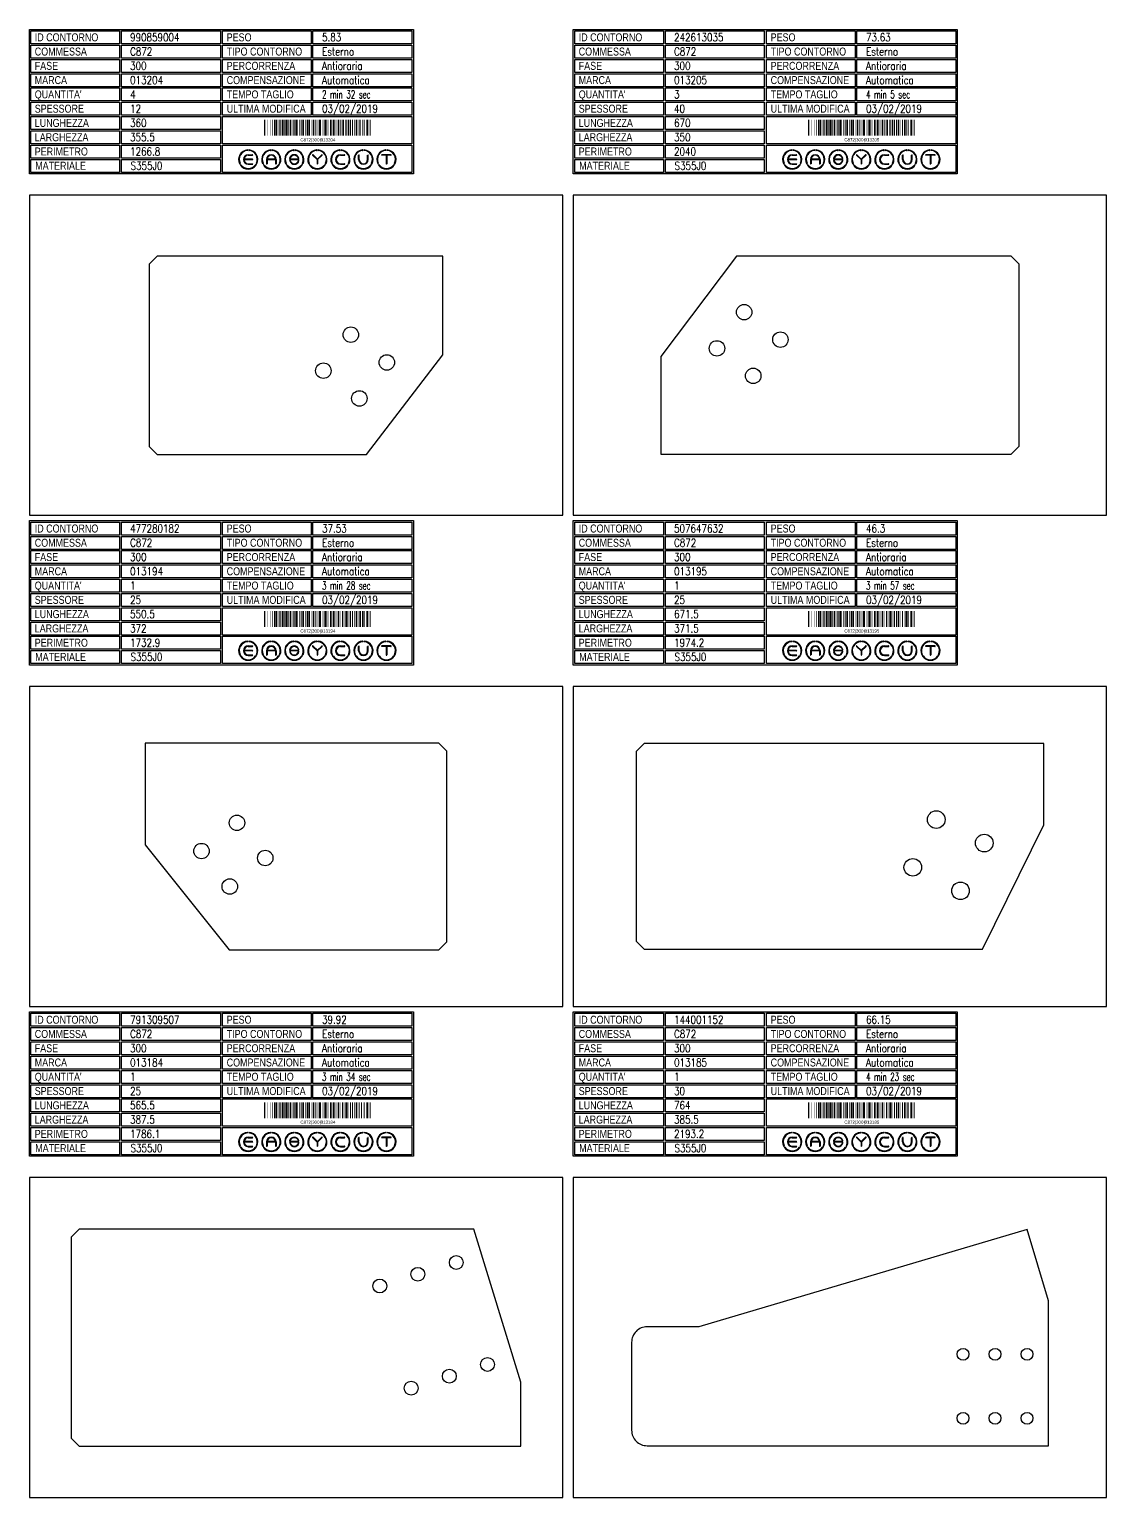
# Model space of a CAD drawing. Header units: millimetres. Extents: x 10000 to 53102, y 10000 to 35064.
# Drawn here: x 17140 to 19160, y 23412 to 26165 of the extents above; entities that cross this region are included whole.
import ezdxf
from ezdxf.enums import TextEntityAlignment as Align

# ---------------------------------------------------------------- set-up
doc = ezdxf.new("R2010")
doc.units = ezdxf.units.MM
doc.styles.add('EasyCutStyle', font='romans.shx', dxfattribs={"width": 0.8})
doc.styles.add('EasyCutStyle1', font='arial.ttf', dxfattribs={"width": 0.8})

# ---------------------------------------------------------------- blocks, each defined once
blk = doc.blocks.new('BlockShape01')
at = {"color": 253}
blk.add_lwpolyline([(0, 0), (720, 0), (720, -271), (0, -271)], close=True, dxfattribs=at)
at = {"color": 2}
for points in [[(3, -2.9), (169.3, -2.9), (169.3, -27.3), (3, -27.3)], [(3, -2.9), (169.3, -2.9), (169.3, -27.3), (3, -27.3)], [(361.9, -2.9), (528.3, -2.9), (528.3, -27.3), (361.9, -27.3)], [(3, -29.6), (169.3, -29.6), (169.3, -54), (3, -54)], [(361.9, -29.6), (528.3, -29.6), (528.3, -54), (361.9, -54)], [(3, -56.4), (169.3, -56.4), (169.3, -80.8), (3, -80.8)], [(361.9, -56.4), (528.3, -56.4), (528.3, -80.8), (361.9, -80.8)], [(3, -83.1), (169.3, -83.1), (169.3, -107.6), (3, -107.6)], [(3, -109.9), (169.3, -109.9), (169.3, -134.3), (3, -134.3)], [(361.9, -83.1), (528.3, -83.1), (528.3, -107.6), (361.9, -107.6)], [(361.9, -109.9), (528.3, -109.9), (528.3, -134.3), (361.9, -134.3)], [(3, -136.7), (169.3, -136.7), (169.3, -161.1), (3, -161.1)], [(361.9, -136.7), (528.3, -136.7), (528.3, -161.1), (361.9, -161.1)], [(3, -163.4), (169.3, -163.4), (169.3, -187.9), (3, -187.9)], [(3, -190.2), (169.3, -190.2), (169.3, -214.6), (3, -214.6)], [(3, -217), (169.3, -217), (169.3, -241.4), (3, -241.4)], [(3, -243.7), (169.3, -243.7), (169.3, -268.1), (3, -268.1)]]:
    blk.add_lwpolyline(points, close=True, dxfattribs=at)
at = {"color": 1}
for points in [[(172.7, -2.9), (358.1, -2.9), (358.1, -27.3), (172.7, -27.3)], [(531.6, -2.9), (717, -2.9), (717, -27.3), (531.6, -27.3)], [(172.7, -29.6), (358.1, -29.6), (358.1, -54), (172.7, -54)], [(531.6, -29.6), (717, -29.6), (717, -54), (531.6, -54)], [(172.7, -56.4), (358.1, -56.4), (358.1, -80.8), (172.7, -80.8)], [(531.6, -56.4), (717, -56.4), (717, -80.8), (531.6, -80.8)], [(172.7, -83.1), (358.1, -83.1), (358.1, -107.6), (172.7, -107.6)], [(172.7, -109.9), (358.1, -109.9), (358.1, -134.3), (172.7, -134.3)], [(531.6, -83.1), (717, -83.1), (717, -107.6), (531.6, -107.6)], [(531.6, -109.9), (717, -109.9), (717, -134.3), (531.6, -134.3)], [(172.7, -136.7), (358.1, -136.7), (358.1, -161.1), (172.7, -161.1)], [(531.6, -136.7), (717, -136.7), (717, -161.1), (531.6, -161.1)], [(172.7, -163.4), (358.1, -163.4), (358.1, -187.9), (172.7, -187.9)], [(361.9, -163.4), (717, -163.4), (717, -214.6), (361.9, -214.6)], [(172.7, -190.2), (358.1, -190.2), (358.1, -214.6), (172.7, -214.6)], [(172.7, -217), (358.1, -217), (358.1, -241.4), (172.7, -241.4)], [(361.9, -217), (717, -217), (717, -268.1), (361.9, -268.1)], [(172.7, -243.7), (358.1, -243.7), (358.1, -268.1), (172.7, -268.1)]]:
    blk.add_lwpolyline(points, close=True, dxfattribs=at)
at = {"color": 161, "style": 'EasyCutStyle1', "width": 0.8}
for s, p in [('ID CONTORNO', (10.1, -22.4)), ('PESO', (370, -22.4)), ('COMMESSA', (10.1, -49.1)), ('TIPO CONTORNO', (370, -49.1)), ('FASE', (10.1, -75.9)), ('PERCORRENZA', (370, -75.9)), ('MARCA', (10.1, -102.6)), ('COMPENSAZIONE', (370, -102.6)), ("QUANTITA'", (10.1, -129.4)), ('TEMPO TAGLIO', (370, -129.4)), ('SPESSORE', (10.1, -156.2)), ('ULTIMA MODIFICA', (370, -156.2)), ('LUNGHEZZA', (10.1, -182.9)), ('LARGHEZZA', (10.1, -209.7)), ('PERIMETRO', (10.1, -236.5)), ('MATERIALE', (11, -263.2))]:
    blk.add_text(s, height=15, dxfattribs=at).set_placement(p)
at = {"style": 'EasyCutStyle'}
for tag, p, width in [('IDSHAPE', (188.9, -22.4), 0.8), ('WEIGTHSHAPE', (548.8, -22.4), 0.8), ('ORDERSHAPE', (188.9, -49.1), 0.8), ('TYPESHAPE', (548.8, -49.1), 0.8), ('PHASESHAPE', (188.9, -75.9), 0.8), ('JOUSHAPE', (548.8, -75.9), 0.8), ('MKSHAPE', (188.9, -102.6), 0.8), ('COMPSHAPE', (548.8, -102.6), 0.8), ('QTASHAPE', (188.9, -129.4), 0.8), ('TIMECUTSHAPE', (548.8, -129.4), 0.65), ('TKSHAPE', (188.9, -156.2), 0.8), ('LASTMODIFYSHAPE', (548.8, -156.2), 0.8), ('LENGTHSHAPE', (188.9, -182.9), 0.8), ('HEIGHTSHAPE', (188.9, -209.7), 0.8), ('PERIMETERSHAPE', (188.9, -236.5), 0.8), ('MATSHAPE', (189.8, -263.2), 0.8)]:
    blk.add_attdef(tag, p, '', height=15, dxfattribs=dict(at, width=width))
blk = doc.blocks.new('Logo')
for color, points in [(140, [(-144.9, -7.2, -1), (-145.9, -7.6, -0.520567), (-131.2, 17.9, -1), (-131.1, 16.9, 0.520567)]), (256, [(-121.7, 0.5), (-137.5, 0.5, -0.394366), (-129.6, 7.9), (-121.7, 7.9, 1), (-121.7, 9), (-129.6, 9, 1), (-129.6, -9), (-121.7, -9, 1), (-121.7, -7.9), (-129.6, -7.9, -0.394366), (-137.5, -0.5), (-121.7, -0.5, 1)]), (140, [(-114.3, -7.2, 1), (-113.3, -7.6, 0.520567), (-128, 17.9, 0.916853), (-128.2, 16.9, 0.043377), (-128.1, 16.9, -0.520567)]), (140, [(-101.7, -7.2, -1), (-102.7, -7.6, -0.520567), (-88, 17.9, -1), (-87.9, 16.9, 0.520567)]), (140, [(-71.1, -7.2, 1), (-70.1, -7.6, 0.520567), (-84.8, 17.9, 1), (-84.9, 16.9, -0.520567)]), (140, [(-58.5, -7.2, -1), (-59.5, -7.6, -0.520567), (-44.8, 17.9, -1), (-44.7, 16.9, 0.520567)]), (256, [(-36.6, -0.5, -0.486114), (-35.5, -1.9, -0.776377), (-50.9, -2, 1), (-51.9, -2.3, 0.776377), (-34.5, -2.1, 0.486114), (-36.6, 0.5), (-49.8, 0.5, -0.486114), (-50.9, 1.9, -0.776377), (-35.5, 2, 1), (-34.5, 2.3, 0.776377), (-51.9, 2.1, 0.486114), (-49.8, -0.5)]), (140, [(-27.9, -7.2, 1), (-26.9, -7.6, 0.520567), (-41.6, 17.9, 1), (-41.7, 16.9, -0.520567)]), (140, [(-15.3, -7.2, -1), (-16.3, -7.6, -0.520567), (-1.6, 17.9, -1), (-1.5, 16.9, 0.520567)]), (256, [(0, 0.8), (-8.1, 8.8, 1), (-8.8, 8.1), (-0.5, -0.2), (-0.5, -7.9, 1), (0.5, -7.9), (0.5, -0.2), (8.8, 8.1, 1), (8.1, 8.8)]), (140, [(15.3, -7.2, 1), (16.3, -7.6, 0.520567), (1.6, 17.9, 1), (1.5, 16.9, -0.520567)]), (140, [(27.9, -7.2, -1), (26.9, -7.6, -0.520567), (41.6, 17.9, -1), (41.7, 16.9, 0.520567)]), (256, [(43.2, -9), (51.1, -9, 1), (51.1, -7.9), (43.2, -7.9, -1), (43.2, 7.9), (51.1, 7.9, 1), (51.1, 9), (43.2, 9, 1)]), (140, [(58.5, -7.2, 1), (59.5, -7.6, 0.520567), (44.8, 17.9, 1), (44.7, 16.9, -0.520567)]), (140, [(71.1, -7.2, -1), (70.1, -7.6, -0.520567), (84.8, 17.9, -1), (84.9, 16.9, 0.520567)]), (256, [(78.5, 0), (78.5, 7.9, 1), (77.4, 7.9), (77.4, 0, 1), (95.4, 0), (95.4, 7.9, 1), (94.3, 7.9), (94.3, 0, -1)]), (140, [(101.7, -7.2, 1), (102.7, -7.6, 0.520567), (88, 17.9, 1), (87.9, 16.9, -0.520567)]), (140, [(114.3, -7.2, -1), (113.3, -7.6, -0.520567), (128, 17.9, -1), (128.1, 16.9, 0.520567)]), (256, [(121.1, 9, 1), (121.1, 7.9), (129.1, 7.9), (129.1, -7.9, 1), (130.1, -7.9), (130.1, 7.9), (138.1, 7.9, 1), (138.1, 9)]), (140, [(144.9, -7.2, 1), (145.9, -7.6, 0.520567), (131.2, 17.9, 1), (131.1, 16.9, -0.520567)]), (140, [(-114.9, -10.3, 1), (-115.7, -9.7, -0.520567), (-143.5, -9.7, 1), (-144.3, -10.3, 0.520567)]), (140, [(-71.7, -10.3, 1), (-72.5, -9.7, -0.520567), (-100.3, -9.7, 1), (-101.1, -10.3, 0.520567)]), (140, [(-28.5, -10.3, 1), (-29.3, -9.7, -0.520567), (-57.1, -9.7, 1), (-57.9, -10.3, 0.520567)]), (140, [(14.7, -10.3, 1), (13.9, -9.7, -0.520567), (-13.9, -9.7, 1), (-14.7, -10.3, 0.520567)]), (140, [(57.9, -10.3, 1), (57.1, -9.7, -0.520567), (29.3, -9.7, 1), (28.5, -10.3, 0.520567)]), (140, [(101.1, -10.3, 1), (100.3, -9.7, -0.520567), (72.5, -9.7, 1), (71.7, -10.3, 0.520567)]), (140, [(144.3, -10.3, 1), (143.5, -9.7, -0.520567), (115.7, -9.7, 1), (114.9, -10.3, 0.520567)])]:
    blk.add_hatch(color=color).paths.add_polyline_path(points)
h = blk.add_hatch(color=256)
h.paths.add_polyline_path([(-78.5, -0.5), (-78.5, -7.9, 1), (-77.4, -7.9), (-77.4, 0, 1), (-95.4, 0), (-95.4, -7.9, 1), (-94.3, -7.9), (-94.3, -0.5)])
h.paths.add_polyline_path([(-94.3, 0.5, -0.933992), (-78.5, 0.5)], flags=16)
for p, q in [((-121.7, 0.5), (-137.5, 0.5)), ((-129.6, 9), (-121.7, 9)), ((-129.6, 7.9), (-121.7, 7.9)), ((-95.4, 0), (-95.4, -7.9)), ((-78.5, 0.5), (-94.3, 0.5)), ((-77.4, 0), (-77.4, -7.9)), ((-36.6, 0.5), (-49.8, 0.5)), ((-0.5, -0.2), (-8.8, 8.1)), ((0, 0.8), (-8.1, 8.8)), ((0, 0.8), (8.1, 8.8)), ((0.5, -0.2), (8.8, 8.1)), ((43.2, 9), (51.1, 9)), ((43.2, 7.9), (51.1, 7.9)), ((77.4, 0), (77.4, 7.9)), ((78.5, 0), (78.5, 7.9)), ((94.3, 0), (94.3, 7.9)), ((95.4, 0), (95.4, 7.9)), ((138.1, 9), (121.1, 9)), ((129.1, 7.9), (121.1, 7.9)), ((129.1, 7.9), (129.1, -7.9)), ((130.1, 7.9), (130.1, -7.9)), ((138.1, 7.9), (130.1, 7.9)), ((-121.7, -0.5), (-137.5, -0.5)), ((-129.6, -7.9), (-121.7, -7.9)), ((-129.6, -9), (-121.7, -9)), ((-94.3, -0.5), (-94.3, -7.9)), ((-78.5, -0.5), (-94.3, -0.5)), ((-78.5, -0.5), (-78.5, -7.9)), ((-36.6, -0.5), (-49.8, -0.5)), ((-0.5, -0.2), (-0.5, -7.9)), ((0.5, -0.2), (0.5, -7.9)), ((43.2, -7.9), (51.1, -7.9)), ((43.2, -9), (51.1, -9))]:
    blk.add_line(p, q)
at = {"color": 140}
for centre, radius, start, end in [((-129.6, 0), 18, 95, 205), ((-129.6, 0), 16.9, 95, 205), ((-131.1, 17.4), 0.54, 275, 95), ((-128.1, 17.4), 0.54, 85, 265), ((-129.6, 0), 16.9, 335, 85), ((-129.6, 0), 18, 335, 85), ((-86.4, 0), 18, 95, 205), ((-86.4, 0), 16.9, 95, 205), ((-87.9, 17.4), 0.54, 275, 95), ((-84.9, 17.4), 0.54, 85, 265), ((-86.4, 0), 16.9, 335, 85), ((-86.4, 0), 18, 335, 85), ((-43.2, 0), 18, 95, 205), ((-43.2, 0), 16.9, 95, 205), ((-44.7, 17.4), 0.54, 275, 95), ((-41.7, 17.4), 0.54, 85, 265), ((-43.2, 0), 16.9, 335, 85), ((-43.2, 0), 18, 335, 85), ((0, 0), 18, 95, 205), ((0, 0), 16.9, 95, 205), ((-1.5, 17.4), 0.54, 275, 95), ((1.5, 17.4), 0.54, 85, 265), ((0, 0), 16.9, 335, 85), ((0, 0), 18, 335, 85), ((43.2, 0), 18, 95, 205), ((43.2, 0), 16.9, 95, 205), ((41.7, 17.4), 0.54, 275, 95), ((44.7, 17.4), 0.54, 85, 265), ((43.2, 0), 16.9, 335, 85), ((43.2, 0), 18, 335, 85), ((86.4, 0), 18, 95, 205), ((86.4, 0), 16.9, 95, 205), ((84.9, 17.4), 0.54, 275, 95), ((87.9, 17.4), 0.54, 85, 265), ((86.4, 0), 16.9, 335, 85), ((86.4, 0), 18, 335, 85), ((129.6, 0), 18, 95, 205), ((129.6, 0), 16.9, 95, 205), ((128.1, 17.4), 0.54, 275, 95), ((131.1, 17.4), 0.54, 85, 265), ((129.6, 0), 16.9, 335, 85), ((129.6, 0), 18, 335, 85), ((-145.4, -7.4), 0.54, 205, 25), ((-143.9, -10), 0.54, 35, 215), ((-129.6, 0), 18, 215, 325), ((-129.6, 0), 16.9, 215, 325), ((-115.3, -10), 0.54, 325, 145), ((-113.8, -7.4), 0.54, 155, 335), ((-102.2, -7.4), 0.54, 205, 25), ((-100.7, -10), 0.54, 35, 215), ((-86.4, 0), 18, 215, 325), ((-86.4, 0), 16.9, 215, 325), ((-72.1, -10), 0.54, 325, 145), ((-70.6, -7.4), 0.54, 155, 335), ((-59, -7.4), 0.54, 205, 25), ((-57.5, -10), 0.54, 35, 215), ((-43.2, 0), 18, 215, 325), ((-43.2, 0), 16.9, 215, 325), ((-28.9, -10), 0.54, 325, 145), ((-27.4, -7.4), 0.54, 155, 335), ((-15.8, -7.4), 0.54, 205, 25), ((-14.3, -10), 0.54, 35, 215), ((0, 0), 18, 215, 325), ((0, 0), 16.9, 215, 325), ((14.3, -10), 0.54, 325, 145), ((15.8, -7.4), 0.54, 155, 335), ((27.4, -7.4), 0.54, 205, 25), ((28.9, -10), 0.54, 35, 215), ((43.2, 0), 18, 215, 325), ((43.2, 0), 16.9, 215, 325), ((57.5, -10), 0.54, 325, 145), ((59, -7.4), 0.54, 155, 335), ((70.6, -7.4), 0.54, 205, 25), ((72.1, -10), 0.54, 35, 215), ((86.4, 0), 18, 215, 325), ((86.4, 0), 16.9, 215, 325), ((100.7, -10), 0.54, 325, 145), ((102.2, -7.4), 0.54, 155, 335), ((113.8, -7.4), 0.54, 205, 25), ((115.3, -10), 0.54, 35, 215), ((129.6, 0), 18, 215, 325), ((129.6, 0), 16.9, 215, 325), ((143.9, -10), 0.54, 325, 145), ((145.4, -7.4), 0.54, 155, 335)]:
    blk.add_arc(centre, radius, start, end, dxfattribs=at)
for centre, radius, start, end in [((-129.6, 0), 9, 90, 270), ((-129.6, 0), 7.92, 90, 176.0904), ((-121.7, 8.5), 0.54, 270, 90), ((-121.7, 0), 0.54, 270, 90), ((-86.4, 0), 9, 0, 180), ((-86.4, 0), 7.92, 3.9096, 176.0904), ((-49.8, 1.6), 2.16, 166.2998, 270), ((-43.2, 0), 9, 15, 166.2998), ((-43.2, 0), 7.92, 15, 166.2998), ((-49.8, 1.6), 1.08, 166.2998, 270), ((-36.6, -1.6), 2.16, 346.2998, 90), ((-35, 2.2), 0.54, 195, 15), ((-8.5, 8.5), 0.54, 45, 225), ((8.5, 8.5), 0.54, 315, 135), ((43.2, 0), 9, 90, 270), ((43.2, 0), 7.92, 90, 270), ((51.1, 8.5), 0.54, 270, 90), ((77.9, 7.9), 0.54, 0, 180), ((86.4, 0), 9, 180, 0), ((86.4, 0), 7.92, 180, 0), ((94.9, 7.9), 0.54, 0, 180), ((121.1, 8.5), 0.54, 90, 270), ((138.1, 8.5), 0.54, 270, 90), ((-129.6, 0), 7.92, 183.9096, 270), ((-121.7, -8.5), 0.54, 270, 90), ((-94.9, -7.9), 0.54, 180, 0), ((-77.9, -7.9), 0.54, 180, 0), ((-51.4, -2.2), 0.54, 15, 195), ((-43.2, 0), 9, 195, 346.2998), ((-43.2, 0), 7.92, 195, 346.2998), ((-36.6, -1.6), 1.08, 346.2998, 90), ((0, -7.9), 0.54, 180, 0), ((51.1, -8.5), 0.54, 270, 90), ((129.6, -7.9), 0.54, 180, 0)]:
    blk.add_arc(centre, radius, start, end)
blk = doc.blocks.new('791309507_128', base_point=(322.75, -326.25))
at = {"linetype": 'Continuous'}
for points, const_width in [([(323.75, -326.25), (323.75, -296.25)], 2), ([(326.25, -326.25), (326.25, -296.25)], 1), ([(329.25, -326.25), (329.25, -296.25)], 1), ([(334.25, -326.25), (334.25, -296.25)], 1), ([(338.25, -326.25), (338.25, -296.25)], 1), ([(342.75, -326.25), (342.75, -296.25)], 2), ([(346.25, -326.25), (346.25, -296.25)], 3), ([(349.25, -326.25), (349.25, -296.25)], 1), ([(352.75, -326.25), (352.75, -296.25)], 2), ([(357.25, -326.25), (357.25, -296.25)], 3), ([(360.75, -326.25), (360.75, -296.25)], 2), ([(364.25, -326.25), (364.25, -296.25)], 3), ([(367.75, -326.25), (367.75, -296.25)], 2), ([(372.25, -326.25), (372.25, -296.25)], 3), ([(376.25, -326.25), (376.25, -296.25)], 1), ([(378.25, -326.25), (378.25, -296.25)], 1), ([(380.25, -326.25), (380.25, -296.25)], 1), ([(383.75, -326.25), (383.75, -296.25)], 4), ([(389.75, -326.25), (389.75, -296.25)], 2), ([(393.25, -326.25), (393.25, -296.25)], 1), ([(396.25, -326.25), (396.25, -296.25)], 3), ([(400.25, -326.25), (400.25, -296.25)], 1), ([(404.25, -326.25), (404.25, -296.25)], 3), ([(407.75, -326.25), (407.75, -296.25)], 2), ([(411.25, -326.25), (411.25, -296.25)], 1), ([(415.25, -326.25), (415.25, -296.25)], 3), ([(418.75, -326.25), (418.75, -296.25)], 2), ([(422.25, -326.25), (422.25, -296.25)], 1), ([(424.25, -326.25), (424.25, -296.25)], 1), ([(427.75, -326.25), (427.75, -296.25)], 4), ([(433.25, -326.25), (433.25, -296.25)], 1), ([(437.25, -326.25), (437.25, -296.25)], 3), ([(440.75, -326.25), (440.75, -296.25)], 2), ([(444.25, -326.25), (444.25, -296.25)], 1), ([(448.25, -326.25), (448.25, -296.25)], 3), ([(452.75, -326.25), (452.75, -296.25)], 2), ([(455.75, -326.25), (455.75, -296.25)], 2), ([(459.25, -326.25), (459.25, -296.25)], 1), ([(462.25, -326.25), (462.25, -296.25)], 3), ([(466.25, -326.25), (466.25, -296.25)], 1), ([(470.25, -326.25), (470.25, -296.25)], 3), ([(474.75, -326.25), (474.75, -296.25)], 2), ([(478.25, -326.25), (478.25, -296.25)], 3), ([(481.25, -326.25), (481.25, -296.25)], 1), ([(484.75, -326.25), (484.75, -296.25)], 2), ([(488.75, -326.25), (488.75, -296.25)], 2), ([(492.25, -326.25), (492.25, -296.25)], 1), ([(496.25, -326.25), (496.25, -296.25)], 3), ([(499.25, -326.25), (499.25, -296.25)], 1), ([(502.25, -326.25), (502.25, -296.25)], 1), ([(505.75, -326.25), (505.75, -296.25)], 2), ([(510.75, -326.25), (510.75, -296.25)], 2), ([(516.25, -326.25), (516.25, -296.25)], 3), ([(519.25, -326.25), (519.25, -296.25)], 1), ([(521.75, -326.25), (521.75, -296.25)], 2)]:
    blk.add_lwpolyline(points, dxfattribs=dict(at, const_width=const_width))
blk.add_text('C872|300|013184', height=6).set_placement((423.75, -336.75), align=Align.CENTER)
blk = doc.blocks.new('144001152_128', base_point=(422, -327.25))
at = {"linetype": 'Continuous'}
for points, const_width in [([(423, -327.25), (423, -297.25)], 2), ([(425.5, -327.25), (425.5, -297.25)], 1), ([(428.5, -327.25), (428.5, -297.25)], 1), ([(433.5, -327.25), (433.5, -297.25)], 1), ([(437.5, -327.25), (437.5, -297.25)], 1), ([(442, -327.25), (442, -297.25)], 2), ([(445.5, -327.25), (445.5, -297.25)], 3), ([(448.5, -327.25), (448.5, -297.25)], 1), ([(452, -327.25), (452, -297.25)], 2), ([(456.5, -327.25), (456.5, -297.25)], 3), ([(460, -327.25), (460, -297.25)], 2), ([(463.5, -327.25), (463.5, -297.25)], 3), ([(467, -327.25), (467, -297.25)], 2), ([(471.5, -327.25), (471.5, -297.25)], 3), ([(475.5, -327.25), (475.5, -297.25)], 1), ([(477.5, -327.25), (477.5, -297.25)], 1), ([(479.5, -327.25), (479.5, -297.25)], 1), ([(483, -327.25), (483, -297.25)], 4), ([(489, -327.25), (489, -297.25)], 2), ([(492.5, -327.25), (492.5, -297.25)], 1), ([(495.5, -327.25), (495.5, -297.25)], 3), ([(499.5, -327.25), (499.5, -297.25)], 1), ([(503.5, -327.25), (503.5, -297.25)], 3), ([(507, -327.25), (507, -297.25)], 2), ([(510.5, -327.25), (510.5, -297.25)], 1), ([(514.5, -327.25), (514.5, -297.25)], 3), ([(518, -327.25), (518, -297.25)], 2), ([(521.5, -327.25), (521.5, -297.25)], 1), ([(523.5, -327.25), (523.5, -297.25)], 1), ([(527, -327.25), (527, -297.25)], 4), ([(532.5, -327.25), (532.5, -297.25)], 1), ([(536.5, -327.25), (536.5, -297.25)], 3), ([(540, -327.25), (540, -297.25)], 2), ([(543.5, -327.25), (543.5, -297.25)], 1), ([(547.5, -327.25), (547.5, -297.25)], 3), ([(552, -327.25), (552, -297.25)], 2), ([(555, -327.25), (555, -297.25)], 2), ([(558.5, -327.25), (558.5, -297.25)], 1), ([(561.5, -327.25), (561.5, -297.25)], 3), ([(565.5, -327.25), (565.5, -297.25)], 1), ([(569.5, -327.25), (569.5, -297.25)], 3), ([(574, -327.25), (574, -297.25)], 2), ([(577.5, -327.25), (577.5, -297.25)], 3), ([(580.5, -327.25), (580.5, -297.25)], 1), ([(584, -327.25), (584, -297.25)], 2), ([(588, -327.25), (588, -297.25)], 2), ([(591.5, -327.25), (591.5, -297.25)], 3), ([(595.5, -327.25), (595.5, -297.25)], 1), ([(599, -327.25), (599, -297.25)], 2), ([(603.5, -327.25), (603.5, -297.25)], 3), ([(607.5, -327.25), (607.5, -297.25)], 1), ([(610, -327.25), (610, -297.25)], 2), ([(615.5, -327.25), (615.5, -297.25)], 3), ([(618.5, -327.25), (618.5, -297.25)], 1), ([(621, -327.25), (621, -297.25)], 2)]:
    blk.add_lwpolyline(points, dxfattribs=dict(at, const_width=const_width))
blk.add_text('C872|300|013185', height=6).set_placement((523, -337.75), align=Align.CENTER)
blk = doc.blocks.new('477280182_128', base_point=(315.25, -334))
at = {"linetype": 'Continuous'}
for points, const_width in [([(338.75, -334), (338.75, -304)], 3), ([(349.75, -334), (349.75, -304)], 3), ([(356.75, -334), (356.75, -304)], 3), ([(364.75, -334), (364.75, -304)], 3), ([(376.25, -334), (376.25, -304)], 4), ([(388.75, -334), (388.75, -304)], 3), ([(396.75, -334), (396.75, -304)], 3), ([(407.75, -334), (407.75, -304)], 3), ([(420.25, -334), (420.25, -304)], 4), ([(429.75, -334), (429.75, -304)], 3), ([(440.75, -334), (440.75, -304)], 3), ([(454.75, -334), (454.75, -304)], 3), ([(462.75, -334), (462.75, -304)], 3), ([(470.75, -334), (470.75, -304)], 3), ([(488.75, -334), (488.75, -304)], 3), ([(495.75, -334), (495.75, -304)], 3), ([(508.75, -334), (508.75, -304)], 3), ([(316.25, -334), (316.25, -304)], 2), ([(318.75, -334), (318.75, -304)], 1), ([(321.75, -334), (321.75, -304)], 1), ([(326.75, -334), (326.75, -304)], 1), ([(330.75, -334), (330.75, -304)], 1), ([(335.25, -334), (335.25, -304)], 2), ([(341.75, -334), (341.75, -304)], 1), ([(345.25, -334), (345.25, -304)], 2), ([(353.25, -334), (353.25, -304)], 2), ([(360.25, -334), (360.25, -304)], 2), ([(368.75, -334), (368.75, -304)], 1), ([(370.75, -334), (370.75, -304)], 1), ([(372.75, -334), (372.75, -304)], 1), ([(382.25, -334), (382.25, -304)], 2), ([(385.75, -334), (385.75, -304)], 1), ([(392.75, -334), (392.75, -304)], 1), ([(400.25, -334), (400.25, -304)], 2), ([(403.75, -334), (403.75, -304)], 1), ([(411.25, -334), (411.25, -304)], 2), ([(414.75, -334), (414.75, -304)], 1), ([(416.75, -334), (416.75, -304)], 1), ([(425.75, -334), (425.75, -304)], 1), ([(433.25, -334), (433.25, -304)], 2), ([(436.75, -334), (436.75, -304)], 1), ([(445.25, -334), (445.25, -304)], 2), ([(448.25, -334), (448.25, -304)], 2), ([(451.75, -334), (451.75, -304)], 1), ([(458.75, -334), (458.75, -304)], 1), ([(467.25, -334), (467.25, -304)], 2), ([(474.75, -334), (474.75, -304)], 1), ([(477.25, -334), (477.25, -304)], 2), ([(481.25, -334), (481.25, -304)], 2), ([(484.75, -334), (484.75, -304)], 1), ([(491.75, -334), (491.75, -304)], 1), ([(500.25, -334), (500.25, -304)], 2), ([(503.25, -334), (503.25, -304)], 2), ([(511.75, -334), (511.75, -304)], 1), ([(514.25, -334), (514.25, -304)], 2)]:
    blk.add_lwpolyline(points, dxfattribs=dict(at, const_width=const_width))
blk.add_text('C872|300|013194', height=6).set_placement((416.25, -344.5), align=Align.CENTER)
blk = doc.blocks.new('507647632_128', base_point=(375.75, -334.25))
at = {"linetype": 'Continuous'}
for points, const_width in [([(399.25, -334.25), (399.25, -304.25)], 3), ([(410.25, -334.25), (410.25, -304.25)], 3), ([(417.25, -334.25), (417.25, -304.25)], 3), ([(425.25, -334.25), (425.25, -304.25)], 3), ([(436.75, -334.25), (436.75, -304.25)], 4), ([(449.25, -334.25), (449.25, -304.25)], 3), ([(457.25, -334.25), (457.25, -304.25)], 3), ([(468.25, -334.25), (468.25, -304.25)], 3), ([(480.75, -334.25), (480.75, -304.25)], 4), ([(490.25, -334.25), (490.25, -304.25)], 3), ([(501.25, -334.25), (501.25, -304.25)], 3), ([(515.25, -334.25), (515.25, -304.25)], 3), ([(523.25, -334.25), (523.25, -304.25)], 3), ([(531.25, -334.25), (531.25, -304.25)], 3), ([(545.25, -334.25), (545.25, -304.25)], 3), ([(569.25, -334.25), (569.25, -304.25)], 3), ([(376.75, -334.25), (376.75, -304.25)], 2), ([(379.25, -334.25), (379.25, -304.25)], 1), ([(382.25, -334.25), (382.25, -304.25)], 1), ([(387.25, -334.25), (387.25, -304.25)], 1), ([(391.25, -334.25), (391.25, -304.25)], 1), ([(395.75, -334.25), (395.75, -304.25)], 2), ([(402.25, -334.25), (402.25, -304.25)], 1), ([(405.75, -334.25), (405.75, -304.25)], 2), ([(413.75, -334.25), (413.75, -304.25)], 2), ([(420.75, -334.25), (420.75, -304.25)], 2), ([(429.25, -334.25), (429.25, -304.25)], 1), ([(431.25, -334.25), (431.25, -304.25)], 1), ([(433.25, -334.25), (433.25, -304.25)], 1), ([(442.75, -334.25), (442.75, -304.25)], 2), ([(446.25, -334.25), (446.25, -304.25)], 1), ([(453.25, -334.25), (453.25, -304.25)], 1), ([(460.75, -334.25), (460.75, -304.25)], 2), ([(464.25, -334.25), (464.25, -304.25)], 1), ([(471.75, -334.25), (471.75, -304.25)], 2), ([(475.25, -334.25), (475.25, -304.25)], 1), ([(477.25, -334.25), (477.25, -304.25)], 1), ([(486.25, -334.25), (486.25, -304.25)], 1), ([(493.75, -334.25), (493.75, -304.25)], 2), ([(497.25, -334.25), (497.25, -304.25)], 1), ([(505.75, -334.25), (505.75, -304.25)], 2), ([(508.75, -334.25), (508.75, -304.25)], 2), ([(512.25, -334.25), (512.25, -304.25)], 1), ([(519.25, -334.25), (519.25, -304.25)], 1), ([(527.75, -334.25), (527.75, -304.25)], 2), ([(535.25, -334.25), (535.25, -304.25)], 1), ([(537.75, -334.25), (537.75, -304.25)], 2), ([(541.75, -334.25), (541.75, -304.25)], 2), ([(549.25, -334.25), (549.25, -304.25)], 1), ([(552.75, -334.25), (552.75, -304.25)], 2), ([(557.75, -334.25), (557.75, -304.25)], 2), ([(560.75, -334.25), (560.75, -304.25)], 2), ([(563.75, -334.25), (563.75, -304.25)], 2), ([(572.25, -334.25), (572.25, -304.25)], 1), ([(574.75, -334.25), (574.75, -304.25)], 2)]:
    blk.add_lwpolyline(points, dxfattribs=dict(at, const_width=const_width))
blk.add_text('C872|300|013195', height=6).set_placement((476.75, -344.75), align=Align.CENTER)
blk = doc.blocks.new('990859004_128', base_point=(220, -342.2))
at = {"linetype": 'Continuous'}
for points, const_width in [([(221, -342.2), (221, -312.2)], 2), ([(223.5, -342.2), (223.5, -312.2)], 1), ([(226.5, -342.2), (226.5, -312.2)], 1), ([(231.5, -342.2), (231.5, -312.2)], 1), ([(235.5, -342.2), (235.5, -312.2)], 1), ([(240, -342.2), (240, -312.2)], 2), ([(243.5, -342.2), (243.5, -312.2)], 3), ([(246.5, -342.2), (246.5, -312.2)], 1), ([(250, -342.2), (250, -312.2)], 2), ([(254.5, -342.2), (254.5, -312.2)], 3), ([(258, -342.2), (258, -312.2)], 2), ([(261.5, -342.2), (261.5, -312.2)], 3), ([(265, -342.2), (265, -312.2)], 2), ([(269.5, -342.2), (269.5, -312.2)], 3), ([(273.5, -342.2), (273.5, -312.2)], 1), ([(275.5, -342.2), (275.5, -312.2)], 1), ([(277.5, -342.2), (277.5, -312.2)], 1), ([(281, -342.2), (281, -312.2)], 4), ([(287, -342.2), (287, -312.2)], 2), ([(290.5, -342.2), (290.5, -312.2)], 1), ([(293.5, -342.2), (293.5, -312.2)], 3), ([(297.5, -342.2), (297.5, -312.2)], 1), ([(301.5, -342.2), (301.5, -312.2)], 3), ([(305, -342.2), (305, -312.2)], 2), ([(308.5, -342.2), (308.5, -312.2)], 1), ([(312.5, -342.2), (312.5, -312.2)], 3), ([(316, -342.2), (316, -312.2)], 2), ([(319.5, -342.2), (319.5, -312.2)], 1), ([(321.5, -342.2), (321.5, -312.2)], 1), ([(325, -342.2), (325, -312.2)], 4), ([(330.5, -342.2), (330.5, -312.2)], 1), ([(334.5, -342.2), (334.5, -312.2)], 3), ([(338, -342.2), (338, -312.2)], 2), ([(341.5, -342.2), (341.5, -312.2)], 1), ([(345.5, -342.2), (345.5, -312.2)], 3), ([(350, -342.2), (350, -312.2)], 2), ([(353, -342.2), (353, -312.2)], 2), ([(356.5, -342.2), (356.5, -312.2)], 1), ([(359.5, -342.2), (359.5, -312.2)], 3), ([(364, -342.2), (364, -312.2)], 2), ([(368.5, -342.2), (368.5, -312.2)], 3), ([(372.5, -342.2), (372.5, -312.2)], 1), ([(374.5, -342.2), (374.5, -312.2)], 1), ([(378.5, -342.2), (378.5, -312.2)], 3), ([(382, -342.2), (382, -312.2)], 2), ([(386, -342.2), (386, -312.2)], 2), ([(389.5, -342.2), (389.5, -312.2)], 1), ([(393.5, -342.2), (393.5, -312.2)], 3), ([(396.5, -342.2), (396.5, -312.2)], 1), ([(400, -342.2), (400, -312.2)], 2), ([(404.5, -342.2), (404.5, -312.2)], 1), ([(408, -342.2), (408, -312.2)], 2), ([(413.5, -342.2), (413.5, -312.2)], 3), ([(416.5, -342.2), (416.5, -312.2)], 1), ([(419, -342.2), (419, -312.2)], 2)]:
    blk.add_lwpolyline(points, dxfattribs=dict(at, const_width=const_width))
blk.add_text('C872|300|013204', height=6).set_placement((321, -352.8), align=Align.CENTER)
blk = doc.blocks.new('242613035_128', base_point=(375, -345))
at = {"linetype": 'Continuous'}
for points, const_width in [([(376, -345), (376, -315)], 2), ([(378.5, -345), (378.5, -315)], 1), ([(381.5, -345), (381.5, -315)], 1), ([(386.5, -345), (386.5, -315)], 1), ([(390.5, -345), (390.5, -315)], 1), ([(395, -345), (395, -315)], 2), ([(398.5, -345), (398.5, -315)], 3), ([(401.5, -345), (401.5, -315)], 1), ([(405, -345), (405, -315)], 2), ([(409.5, -345), (409.5, -315)], 3), ([(413, -345), (413, -315)], 2), ([(416.5, -345), (416.5, -315)], 3), ([(420, -345), (420, -315)], 2), ([(424.5, -345), (424.5, -315)], 3), ([(428.5, -345), (428.5, -315)], 1), ([(430.5, -345), (430.5, -315)], 1), ([(432.5, -345), (432.5, -315)], 1), ([(436, -345), (436, -315)], 4), ([(442, -345), (442, -315)], 2), ([(445.5, -345), (445.5, -315)], 1), ([(448.5, -345), (448.5, -315)], 3), ([(452.5, -345), (452.5, -315)], 1), ([(456.5, -345), (456.5, -315)], 3), ([(460, -345), (460, -315)], 2), ([(463.5, -345), (463.5, -315)], 1), ([(467.5, -345), (467.5, -315)], 3), ([(471, -345), (471, -315)], 2), ([(474.5, -345), (474.5, -315)], 1), ([(476.5, -345), (476.5, -315)], 1), ([(480, -345), (480, -315)], 4), ([(485.5, -345), (485.5, -315)], 1), ([(489.5, -345), (489.5, -315)], 3), ([(493, -345), (493, -315)], 2), ([(496.5, -345), (496.5, -315)], 1), ([(500.5, -345), (500.5, -315)], 3), ([(505, -345), (505, -315)], 2), ([(508, -345), (508, -315)], 2), ([(511.5, -345), (511.5, -315)], 1), ([(514.5, -345), (514.5, -315)], 3), ([(519, -345), (519, -315)], 2), ([(523.5, -345), (523.5, -315)], 3), ([(527.5, -345), (527.5, -315)], 1), ([(529.5, -345), (529.5, -315)], 1), ([(533.5, -345), (533.5, -315)], 3), ([(537, -345), (537, -315)], 2), ([(541, -345), (541, -315)], 2), ([(544.5, -345), (544.5, -315)], 3), ([(548.5, -345), (548.5, -315)], 1), ([(552, -345), (552, -315)], 2), ([(556.5, -345), (556.5, -315)], 3), ([(559.5, -345), (559.5, -315)], 1), ([(563, -345), (563, -315)], 2), ([(568.5, -345), (568.5, -315)], 3), ([(571.5, -345), (571.5, -315)], 1), ([(574, -345), (574, -315)], 2)]:
    blk.add_lwpolyline(points, dxfattribs=dict(at, const_width=const_width))
blk.add_text('C872|300|013205', height=6).set_placement((476, -355.5), align=Align.CENTER)

msp = doc.modelspace()

# ---------------------------------------------------------------- linework, layer by layer
for p, q in [((18140, 25854), (17140, 25854)), ((17140, 25854), (17140, 25254)), ((18140, 25254), (18140, 25854)), ((19160, 25854), (18160, 25854)), ((18160, 25854), (18160, 25254)), ((19160, 25254), (19160, 25854)), ((17140, 25254), (18140, 25254)), ((18160, 25254), (19160, 25254)), ((18140, 24933), (17140, 24933)), ((17140, 24933), (17140, 24333)), ((18140, 24333), (18140, 24933)), ((19160, 24933), (18160, 24933)), ((18160, 24933), (18160, 24333)), ((19160, 24333), (19160, 24933)), ((17140, 24333), (18140, 24333)), ((18160, 24333), (19160, 24333)), ((18140, 24012), (17140, 24012)), ((17140, 24012), (17140, 23412)), ((18140, 23412), (18140, 24012)), ((19160, 24012), (18160, 24012)), ((18160, 24012), (18160, 23412)), ((19160, 23412), (19160, 24012)), ((17140, 23412), (18140, 23412)), ((18160, 23412), (19160, 23412))]:
    msp.add_line(p, q)
at = {"color": 2}
for points in [[(17379.8, 25368), (17772.3, 25368), (17915.3, 25554.5), (17915.3, 25740), (17379.8, 25740), (17364.8, 25725), (17364.8, 25383)], [(18324.3, 25368.3), (18980.8, 25368.3), (18995.8, 25383.3), (18995.8, 25724.8), (18980.8, 25739.8), (18465.8, 25739.8), (18324.3, 25551.8)], [(17514.8, 24439.3), (17907.8, 24439.3), (17922.8, 24454.3), (17922.8, 24811.8), (17907.8, 24826.8), (17357.3, 24826.8), (17357.3, 24636.3)], [(18293, 24440.3), (18927, 24440.3), (19042, 24673.8), (19042, 24825.8), (18293, 24825.8), (18278, 24810.8), (18278, 24455.3)], [(17233.5, 23508.8), (18061.5, 23508.8), (18061.5, 23628.8), (17973.5, 23915.3), (17233.5, 23915.3), (17218.5, 23900.3), (17218.5, 23523.8)]]:
    msp.add_lwpolyline(points, close=True, dxfattribs=at)
msp.add_lwpolyline([(19050.8, 23509.3), (19050.8, 23780.8), (19010.8, 23914.8), (18395.3, 23732.3), (18298.3, 23732.3, 0.414214), (18269.3, 23703.3), (18269.3, 23538.3, 0.414214), (18298.3, 23509.3)], format="xyb", close=True, dxfattribs=at)
at = {"color": 4}
for centre, radius in [((18480.3, 25634.8), 14.5), ((17742.8, 25592.5), 14.5), ((18429.3, 25566.8), 14.5), ((18548.3, 25583.3), 14.5), ((17810.3, 25540.5), 14.5), ((17691.3, 25525), 14.5), ((18497.3, 25515.3), 14.5), ((17758.8, 25473), 14.5), ((18840.5, 24683.3), 16.5), ((17529.3, 24677.3), 14.5), ((18930.5, 24639.3), 16.5), ((17462.8, 24624.3), 14.5), ((17582.3, 24611.3), 14.5), ((18796.5, 24593.8), 16.5), ((17515.8, 24557.8), 14.5), ((18886, 24549.8), 16.5), ((17868.5, 23830.8), 13), ((17940.5, 23852.8), 13), ((17797, 23808.8), 13), ((18890.8, 23680.8), 11), ((18950.8, 23680.8), 11), ((19010.8, 23680.8), 11), ((17927.5, 23639.8), 13), ((17999, 23661.8), 13), ((17856, 23617.3), 13), ((18890.8, 23560.8), 11), ((18950.8, 23560.8), 11), ((19010.8, 23560.8), 11)]:
    msp.add_circle(centre, radius, dxfattribs=at)

# ---------------------------------------------------------------- block references
for p, values in [((17140, 26165), {'IDSHAPE': '990859004', 'ORDERSHAPE': 'C872', 'PHASESHAPE': '300', 'MKSHAPE': '013204', 'TKSHAPE': '12', 'LENGTHSHAPE': '360', 'HEIGHTSHAPE': '355.5', 'MATSHAPE': 'S355J0', 'LASTMODIFYSHAPE': '03/02/2019', 'PERIMETERSHAPE': '1266.8', 'WEIGTHSHAPE': '5.83', 'TYPESHAPE': 'Esterno', 'JOUSHAPE': 'Antioraria', 'COMPSHAPE': 'Automatica', 'TIMECUTSHAPE': '2 min 32 sec', 'QTASHAPE': '4'}), ((18160, 26165), {'IDSHAPE': '242613035', 'ORDERSHAPE': 'C872', 'PHASESHAPE': '300', 'MKSHAPE': '013205', 'TKSHAPE': '40', 'LENGTHSHAPE': '670', 'HEIGHTSHAPE': '350', 'MATSHAPE': 'S355J0', 'LASTMODIFYSHAPE': '03/02/2019', 'PERIMETERSHAPE': '2040', 'WEIGTHSHAPE': '73.63', 'TYPESHAPE': 'Esterno', 'JOUSHAPE': 'Antioraria', 'COMPSHAPE': 'Automatica', 'TIMECUTSHAPE': '4 min 5 sec', 'QTASHAPE': '3'}), ((17140, 25244), {'IDSHAPE': '477280182', 'ORDERSHAPE': 'C872', 'PHASESHAPE': '300', 'MKSHAPE': '013194', 'TKSHAPE': '25', 'LENGTHSHAPE': '550.5', 'HEIGHTSHAPE': '372', 'MATSHAPE': 'S355J0', 'LASTMODIFYSHAPE': '03/02/2019', 'PERIMETERSHAPE': '1732.9', 'WEIGTHSHAPE': '37.53', 'TYPESHAPE': 'Esterno', 'JOUSHAPE': 'Antioraria', 'COMPSHAPE': 'Automatica', 'TIMECUTSHAPE': '3 min 28 sec', 'QTASHAPE': '1'}), ((18160, 25244), {'IDSHAPE': '507647632', 'ORDERSHAPE': 'C872', 'PHASESHAPE': '300', 'MKSHAPE': '013195', 'TKSHAPE': '25', 'LENGTHSHAPE': '671.5', 'HEIGHTSHAPE': '371.5', 'MATSHAPE': 'S355J0', 'LASTMODIFYSHAPE': '03/02/2019', 'PERIMETERSHAPE': '1974.2', 'WEIGTHSHAPE': '46.3', 'TYPESHAPE': 'Esterno', 'JOUSHAPE': 'Antioraria', 'COMPSHAPE': 'Automatica', 'TIMECUTSHAPE': '3 min 57 sec', 'QTASHAPE': '1'}), ((17140, 24323), {'IDSHAPE': '791309507', 'ORDERSHAPE': 'C872', 'PHASESHAPE': '300', 'MKSHAPE': '013184', 'TKSHAPE': '25', 'LENGTHSHAPE': '565.5', 'HEIGHTSHAPE': '387.5', 'MATSHAPE': 'S355J0', 'LASTMODIFYSHAPE': '03/02/2019', 'PERIMETERSHAPE': '1786.1', 'WEIGTHSHAPE': '39.92', 'TYPESHAPE': 'Esterno', 'JOUSHAPE': 'Antioraria', 'COMPSHAPE': 'Automatica', 'TIMECUTSHAPE': '3 min 34 sec', 'QTASHAPE': '1'}), ((18160, 24323), {'IDSHAPE': '144001152', 'ORDERSHAPE': 'C872', 'PHASESHAPE': '300', 'MKSHAPE': '013185', 'TKSHAPE': '30', 'LENGTHSHAPE': '764', 'HEIGHTSHAPE': '385.5', 'MATSHAPE': 'S355J0', 'LASTMODIFYSHAPE': '03/02/2019', 'PERIMETERSHAPE': '2193.2', 'WEIGTHSHAPE': '66.15', 'TYPESHAPE': 'Esterno', 'JOUSHAPE': 'Antioraria', 'COMPSHAPE': 'Automatica', 'TIMECUTSHAPE': '4 min 23 sec', 'QTASHAPE': '1'})]:
    msp.add_blockref('BlockShape01', p).add_auto_attribs(values)
for name, p in [('990859004_128', (17580, 25965.5)), ('242613035_128', (18600, 25965.5)), ('Logo', (17680, 25921)), ('Logo', (18700, 25921)), ('477280182_128', (17580, 25044.5)), ('507647632_128', (18600, 25044.5)), ('Logo', (17680, 25000)), ('Logo', (18700, 25000)), ('791309507_128', (17580, 24123.5)), ('144001152_128', (18600, 24123.5)), ('Logo', (17680, 24079)), ('Logo', (18700, 24079))]:
    msp.add_blockref(name, p)

doc.saveas('drawing.dxf')
